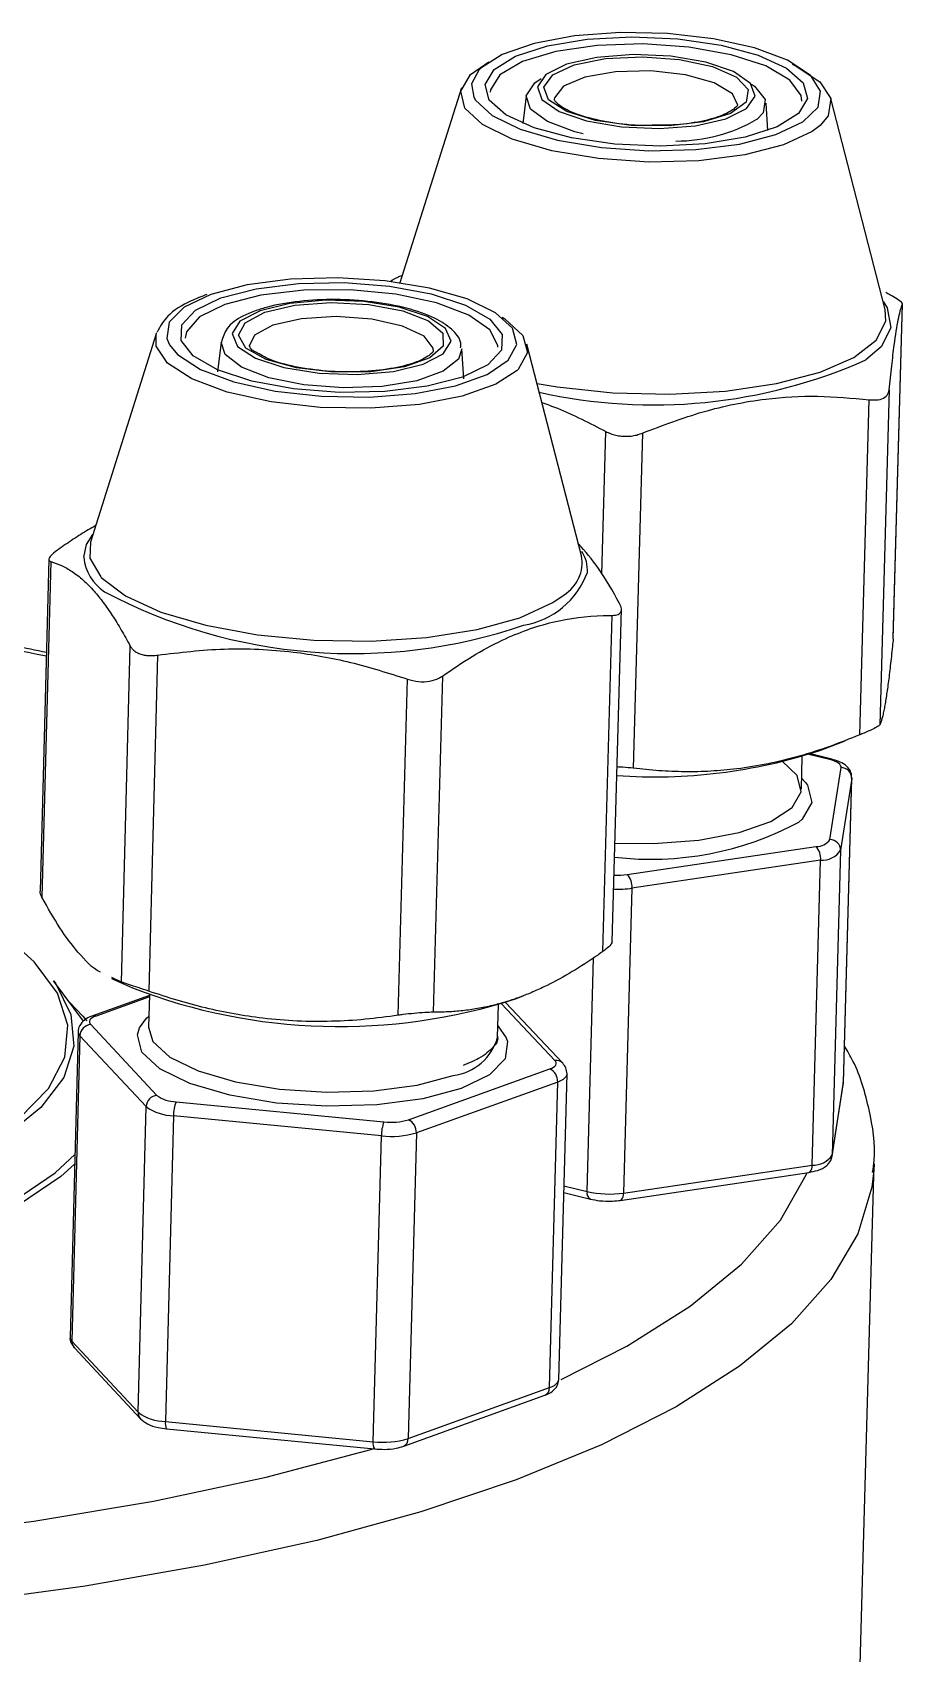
# Model space of a CAD drawing. Header units: millimetres. Extents: x 0 to 279, y 0 to 216.
# Drawn here: x 231.91 to 236.16, y 94.06 to 101.97 of the extents above; entities that cross this region are included whole.
import ezdxf

# ---------------------------------------------------------------- set-up
doc = ezdxf.new("R2010")
doc.units = ezdxf.units.MM

msp = doc.modelspace()

# ---------------------------------------------------------------- linework, layer by layer
at = {"color": 8, "linetype": 'Continuous', "lineweight": 25}
for p, q in [((234.0934, 101.7835), (234.0587, 101.7173)), ((234.0587, 101.7173), (234.0697, 101.6524)), ((234.6948, 99.3254), (234.7138, 100.0209)), ((235.8063, 98.4198), (235.7047, 98.445)), ((234.622, 96.3122), (234.6531, 97.4511)), ((232.4849, 97.2613), (232.2245, 97.1681)), ((234.4656, 96.9513), (234.205, 97.2283)), ((235.8734, 96.836), (235.874, 96.8419)), ((235.874, 96.8419), (235.8742, 96.8446)), ((234.5095, 96.3403), (234.622, 96.3122))]:
    msp.add_line(p, q, dxfattribs=at)
at = {"color": 7, "linetype": 'Continuous', "lineweight": 25}
for p, q in [((234.0096, 101.6978), (233.7079, 100.7468)), ((234.1509, 101.6881), (234.1498, 101.6764)), ((234.3244, 101.657), (234.3083, 101.5238)), ((234.463, 101.6493), (234.4624, 101.6425)), ((235.505, 101.4897), (235.4962, 101.6236)), ((236.0786, 100.6164), (235.8129, 101.6464)), ((236.1173, 99.0094), (236.1627, 100.6425)), ((236.1176, 99.0136), (236.1629, 100.6438)), ((236.0815, 100.5591), (236.0786, 100.6164)), ((232.519, 100.4974), (232.1972, 99.4811)), ((232.519, 100.4974), (232.5212, 100.5035)), ((232.8349, 100.4565), (232.8175, 100.3118)), ((233.8717, 100.4167), (233.8716, 100.4208)), ((234.0204, 100.278), (234.0107, 100.4235)), ((234.5956, 99.4136), (234.3285, 100.4467)), ((235.9542, 98.5405), (235.9996, 100.1756)), ((236.0972, 100.2241), (236.0518, 98.5891)), ((234.8927, 100.0131), (234.8481, 98.3773)), ((231.9946, 99.3972), (231.9521, 97.7774)), ((232.0038, 99.3864), (231.9608, 97.748)), ((234.7456, 97.5322), (234.7898, 99.1531)), ((234.6998, 97.4835), (234.7445, 99.1231)), ((232.3482, 97.3338), (232.3915, 98.9739)), ((232.5254, 98.9297), (232.4821, 97.2894)), ((233.9156, 98.8273), (233.8714, 97.1865)), ((233.7007, 97.1716), (233.7448, 98.8124)), ((235.7587, 98.4643), (235.8827, 98.512)), ((235.6685, 98.2753), (235.6729, 98.4348)), ((235.8178, 98.4215), (235.7125, 98.4476)), ((235.8082, 98.0295), (235.863, 98.3803)), ((235.67, 98.3298), (235.6895, 98.3078)), ((235.9152, 98.3278), (235.8604, 97.977)), ((235.874, 96.8419), (235.9152, 98.3278)), ((235.8742, 96.8446), (235.9154, 98.3304)), ((235.9154, 98.3304), (235.9152, 98.3278)), ((234.8184, 97.8593), (235.7398, 97.9954)), ((235.8604, 97.977), (235.8192, 96.4898)), ((235.7628, 97.9283), (234.8413, 97.7921)), ((235.7216, 96.4409), (235.7628, 97.9283)), ((234.8413, 97.7921), (234.8007, 96.3042)), ((232.1628, 97.1428), (232.0177, 97.3407)), ((232.2999, 97.3519), (232.4034, 97.3053)), ((232.3482, 97.3338), (232.3017, 97.3559)), ((232.485, 97.2685), (232.2048, 97.1682)), ((232.4851, 97.2719), (232.4809, 97.1132)), ((234.2732, 97.2522), (234.31, 97.2663)), ((234.1855, 97.0648), (234.1898, 97.2235)), ((234.5035, 96.9376), (234.2241, 97.2346)), ((232.1373, 97.0918), (232.0981, 95.6013)), ((232.1987, 97.1266), (232.5217, 96.7809)), ((234.187, 97.1198), (234.228, 97.0621)), ((232.1462, 97.0719), (232.107, 95.5813)), ((232.4692, 96.7261), (232.1462, 97.0719)), ((233.7498, 96.662), (234.44, 96.9097)), ((234.4789, 96.8461), (233.7887, 96.5983)), ((234.4383, 95.3545), (234.4789, 96.8461)), ((234.4838, 95.3939), (234.5244, 96.8853)), ((235.8192, 96.4898), (235.874, 96.8419)), ((235.8734, 96.836), (235.8729, 96.8446)), ((235.8186, 96.4839), (235.8734, 96.836)), ((232.4297, 95.2342), (232.4692, 96.7261)), ((232.603, 96.6817), (232.5634, 95.1895)), ((233.6181, 96.5833), (232.603, 96.6817)), ((232.6153, 96.7498), (233.6304, 96.6515)), ((233.578, 95.0908), (233.6181, 96.5833)), ((233.7887, 96.5983), (233.7485, 95.1058)), ((232.0257, 96.4032), (232.1215, 96.4918)), ((235.8186, 96.4839), (235.8192, 96.4898)), ((235.9183, 92.6401), (236.0241, 96.4473)), ((236.0241, 96.4473), (236.0225, 96.4139)), ((234.7844, 96.2684), (235.7053, 96.4051)), ((234.8007, 96.3042), (235.7216, 96.4409)), ((234.5087, 96.3074), (234.6384, 96.275)), ((232.107, 95.5813), (232.4297, 95.2342)), ((232.1187, 95.5494), (232.4414, 95.2023)), ((233.7485, 95.1058), (234.4383, 95.3545)), ((233.7268, 95.0688), (234.4166, 95.3175)), ((232.5634, 95.1895), (233.578, 95.0908)), ((232.5693, 95.1541), (233.5838, 95.0553))]:
    msp.add_line(p, q, dxfattribs=at)
at = {"color": 7, "linetype": 'Continuous', "lineweight": 25, "flags": 128}
for points in [[(235.7125, 101.7596), (235.7118, 101.7603), (235.6017, 101.8323), (235.4405, 101.893), (235.2402, 101.9379), (235.0155, 101.9637), (234.7831, 101.9685), (234.5603, 101.9519), (234.3634, 101.9151), (234.2071, 101.8609), (234.1029, 101.7933), (234.0934, 101.7835)], [(234.1248, 101.7144), (234.1688, 101.7876), (234.2729, 101.852), (234.4287, 101.9025), (234.6235, 101.935), (234.8416, 101.9469), (235.0653, 101.9371), (235.2766, 101.9065), (235.4584, 101.8576), (235.5959, 101.7943), (235.6781, 101.7217), (235.6981, 101.6458), (235.6544, 101.5725), (235.5505, 101.5079), (235.3947, 101.4573), (235.1996, 101.4248), (234.9812, 101.4129), (234.7571, 101.4227), (234.5456, 101.4533), (234.3637, 101.5023), (234.2263, 101.5658), (234.1445, 101.6384), (234.1248, 101.7144)], [(235.6717, 101.6331), (235.6682, 101.6603), (235.613, 101.736), (235.4954, 101.8046), (235.326, 101.8598), (235.1197, 101.8968), (234.8949, 101.9123), (234.6715, 101.905), (234.4694, 101.8755), (234.3063, 101.8264), (234.1969, 101.762), (234.1509, 101.6881)], [(234.0059, 101.6823), (234.0528, 101.763), (234.1423, 101.8243)], [(234.3795, 101.7033), (234.4016, 101.6407), (234.4853, 101.5827), (234.6203, 101.5366), (234.7906, 101.5077), (234.9754, 101.4996), (235.1525, 101.5133), (235.3005, 101.5472), (235.4015, 101.597), (235.4433, 101.6569), (235.421, 101.7195), (235.3372, 101.7774), (235.2021, 101.8235), (235.032, 101.8523), (234.8474, 101.8603), (234.6704, 101.8467), (234.5225, 101.8129), (234.4215, 101.7631), (234.3795, 101.7033)], [(234.4108, 101.7019), (234.4545, 101.7613), (234.5598, 101.8097), (234.7126, 101.8406), (234.8922, 101.8498), (235.0743, 101.8361), (235.2345, 101.8014), (235.3512, 101.7502), (235.4084, 101.6896), (235.3985, 101.6276), (235.3229, 101.5728), (235.1915, 101.5324), (235.0224, 101.5119), (234.8381, 101.5142), (234.6639, 101.5389), (234.523, 101.5827), (234.4347, 101.6396), (234.4108, 101.7019)], [(235.6241, 101.8131), (235.6426, 101.8043), (235.7593, 101.7279), (235.8132, 101.6452), (235.8001, 101.5622), (235.7602, 101.5149)], [(234.3248, 101.6597), (234.3669, 101.7223), (234.3977, 101.7433)], [(235.4247, 101.7159), (235.4399, 101.7055), (235.4927, 101.6414), (235.4824, 101.5766), (235.4515, 101.5443)], [(234.0697, 101.6524), (234.0776, 101.6385), (234.1585, 101.5627), (234.2952, 101.4956), (234.4777, 101.4422), (234.6925, 101.4064), (234.9235, 101.3909), (235.1537, 101.3969), (235.3658, 101.4239), (235.5442, 101.4699), (235.6755, 101.5315), (235.7499, 101.6037)], [(232.5839, 100.4431), (232.6227, 100.3964), (232.7346, 100.324), (232.8976, 100.2632), (233.0997, 100.2185), (233.3259, 100.1932), (233.5595, 100.1891), (233.7829, 100.2066), (233.9797, 100.2444), (234.1352, 100.2996), (234.2378, 100.3682), (234.28, 100.445), (234.2588, 100.5244), (234.1756, 100.6005), (234.0367, 100.6675), (233.8525, 100.7207), (233.6366, 100.7559), (233.4049, 100.7707), (233.1747, 100.764), (232.9628, 100.7362), (232.7852, 100.6894), (232.7852, 100.6894)], [(232.8347, 100.6731), (233.0069, 100.7179), (233.2128, 100.7434), (233.4358, 100.7475), (233.6578, 100.73), (233.861, 100.6922), (234.0288, 100.6372), (234.1477, 100.5695), (234.208, 100.4944), (234.2047, 100.4182), (234.1382, 100.3469), (234.0138, 100.2863), (233.8415, 100.2414), (233.6353, 100.2159), (233.4119, 100.2117), (233.1896, 100.2293), (232.9862, 100.2672), (232.8184, 100.3223), (232.6997, 100.3901), (232.6398, 100.4652), (232.6433, 100.5415), (232.7101, 100.6127), (232.8347, 100.6731)], [(232.8541, 100.6413), (232.7294, 100.5799), (232.6663, 100.5073), (232.6597, 100.4758)], [(234.1868, 100.433), (234.1867, 100.4405), (234.1483, 100.5175), (234.0456, 100.589), (233.8876, 100.6485), (233.6885, 100.6908), (233.4658, 100.7121), (233.2394, 100.7105), (233.0293, 100.6862), (232.8541, 100.6413)], [(233.0254, 100.6105), (232.9276, 100.5595), (232.8896, 100.4988), (232.9161, 100.4358), (233.0038, 100.3781), (233.1423, 100.3326), (233.3147, 100.3049), (233.5004, 100.2983), (233.6768, 100.3136), (233.8227, 100.349), (233.9204, 100.4001), (233.9582, 100.4609), (233.9315, 100.5239), (233.8437, 100.5815), (233.7052, 100.6269), (233.5329, 100.6546), (233.3474, 100.6611), (233.1712, 100.6459), (233.0254, 100.6105)], [(233.0488, 100.6029), (233.1952, 100.6375), (233.3724, 100.6508), (233.5566, 100.6411), (233.7229, 100.6096), (233.8488, 100.5605), (233.9174, 100.5006), (233.9194, 100.4378), (233.8544, 100.3807), (233.7312, 100.3369), (233.5665, 100.3125), (233.3825, 100.3107), (233.2041, 100.3317), (233.0554, 100.3727), (232.9566, 100.4282), (232.9209, 100.4907), (232.9531, 100.5516), (233.0488, 100.6029)], [(236.0689, 100.6536), (236.0876, 100.6243), (236.1056, 100.5275)], [(234.207, 100.5787), (234.2202, 100.5704), (234.3085, 100.4898), (234.3311, 100.4056), (234.2863, 100.324), (234.2803, 100.3182)], [(232.1644, 99.4073), (232.178, 99.4694), (232.2089, 99.5182)], [(232.1972, 99.4811), (232.1946, 99.4031), (232.2478, 99.3111)], [(235.6673, 98.2626), (235.6481, 98.3418), (235.5754, 98.4125)], [(235.863, 98.3803), (235.8628, 98.3858), (235.8605, 98.3914), (235.856, 98.3969), (235.8496, 98.4022), (235.8412, 98.4073), (235.8311, 98.4119), (235.8194, 98.4161), (235.8063, 98.4198)], [(234.7587, 98.0121), (234.9467, 98.0098), (235.1687, 98.0266), (235.3647, 98.0636), (235.5202, 98.1181), (235.6236, 98.1862), (235.6673, 98.2626)], [(226.8879, 96.3508), (227.2628, 96.2523), (227.6712, 96.1724), (228.1048, 96.1125), (228.5547, 96.074), (229.0115, 96.0576), (229.4661, 96.0637), (229.9089, 96.0922), (230.3309, 96.1425), (230.7234, 96.2134), (231.0785, 96.3037), (231.3888, 96.4113), (231.6479, 96.5341), (231.8508, 96.6695), (231.9933, 96.8148), (232.0725, 96.967), (232.0869, 97.1229), (232.0364, 97.2794), (231.922, 97.4333), (231.8082, 97.5354)], [(232.0177, 97.3407), (232.0262, 97.3289), (232.1022, 97.1751), (232.1158, 97.0206), (232.0667, 96.8684), (231.9557, 96.7214), (231.7849, 96.5825), (231.5575, 96.4545), (231.2781, 96.3399), (230.952, 96.2408), (230.5855, 96.1594), (230.1859, 96.0972), (229.7609, 96.0554), (229.3189, 96.0348), (228.8686, 96.036), (228.4189, 96.0587), (227.9785, 96.1027), (227.5562, 96.167), (227.1602, 96.2503)], [(225.6217, 97.3038), (225.6136, 97.2938), (225.5262, 97.1401), (225.5013, 96.9823), (225.5395, 96.8232), (225.6402, 96.6658), (225.8015, 96.513), (226.0206, 96.3678), (226.2934, 96.2328), (226.6149, 96.1105), (226.9791, 96.0034), (227.3791, 95.9133), (227.8076, 95.8421), (228.2565, 95.791), (228.7173, 95.7611), (229.1813, 95.7529), (229.6399, 95.7666), (230.0844, 95.8018), (230.5065, 95.858), (230.8981, 95.9341), (231.2521, 96.0286), (231.5617, 96.1397), (231.8212, 96.2654), (232.0257, 96.4032)], [(232.0945, 97.236), (232.1605, 97.1672), (232.1798, 97.144)], [(232.2245, 97.1681), (232.2143, 97.1639), (232.206, 97.1593), (232.1995, 97.1543), (232.1951, 97.149), (232.1928, 97.1434), (232.1926, 97.1378), (232.1946, 97.1322), (232.1987, 97.1266)], [(232.4375, 97.1112), (232.4718, 97.1582), (232.4824, 97.1683)], [(234.44, 96.9097), (234.4502, 96.9139), (234.4585, 96.9186), (234.4649, 96.9236), (234.4693, 96.9289), (234.4716, 96.9344), (234.4717, 96.9401), (234.4697, 96.9457), (234.4656, 96.9513)], [(232.1203, 96.4446), (232.0525, 96.3845), (231.8461, 96.2455), (231.5844, 96.1187), (231.2722, 96.0066), (230.9152, 95.9113), (230.5201, 95.8345), (230.0944, 95.7779), (229.6461, 95.7423), (229.1835, 95.7285), (228.7154, 95.7368), (228.2507, 95.767), (227.7979, 95.8185), (227.3657, 95.8903), (226.9622, 95.9812)]]:
    msp.add_lwpolyline(points, dxfattribs=at)
at = {"color": 8, "linetype": 'Continuous', "lineweight": 25, "flags": 128}
for points in [[(235.3576, 101.6171), (235.3321, 101.6694), (235.243, 101.7224), (235.1033, 101.7613), (234.9342, 101.7802), (234.7613, 101.7762), (234.6111, 101.75), (234.5064, 101.7054), (234.463, 101.6493)], [(235.7499, 101.6037), (235.7501, 101.6041), (235.7625, 101.6823), (235.7125, 101.7596)], [(235.7602, 101.5149), (235.7209, 101.4852), (235.5816, 101.4199), (235.3924, 101.371), (235.1674, 101.3424), (234.9232, 101.336), (234.6782, 101.3525), (234.4504, 101.3904), (234.2567, 101.4471), (234.1117, 101.5183), (234.026, 101.5987), (234.0059, 101.6823)], [(234.6034, 101.473), (234.5633, 101.4831), (234.4286, 101.5333), (234.3461, 101.5944), (234.3248, 101.6597)], [(232.7852, 100.6894), (232.6548, 100.627), (232.5814, 100.5537), (232.5704, 100.4749), (232.5839, 100.4431)], [(233.8716, 100.4208), (233.871, 100.4268), (233.8271, 100.4855), (233.7217, 100.5356), (233.5707, 100.5695), (233.3973, 100.5822), (233.2276, 100.5715), (233.0877, 100.5393)], [(234.3782, 100.2544), (234.4756, 100.2383), (234.7475, 100.2099), (235.0266, 100.2032), (235.298, 100.2185), (235.5469, 100.255), (235.7598, 100.3108), (235.9253, 100.3828), (236.0345, 100.467), (236.0815, 100.5591)], [(234.2803, 100.3182), (234.1774, 100.2513), (234.0125, 100.1926), (233.8037, 100.1526), (233.5667, 100.134), (233.319, 100.1383), (233.079, 100.1652), (232.8646, 100.2127), (232.6917, 100.2772), (232.5731, 100.3539), (232.5176, 100.4372), (232.519, 100.4974)], [(233.0877, 100.5393), (232.9986, 100.4903), (232.9734, 100.4405)], [(236.1056, 100.5275), (236.0577, 100.4335), (235.9833, 100.3704)], [(234.0107, 100.4235), (233.9951, 100.3734), (233.92, 100.3147), (233.791, 100.2689), (233.6221, 100.2409), (233.4314, 100.2339), (233.2399, 100.2485), (233.0682, 100.2832), (232.9349, 100.3343), (232.8546, 100.3961), (232.8349, 100.4565)], [(232.2478, 99.3111), (232.2503, 99.3084), (232.3678, 99.219), (232.5408, 99.1397), (232.76, 99.0749), (233.0136, 99.028), (233.2878, 99.0017), (233.5678, 98.9972), (233.8385, 99.015), (234.0852, 99.0539), (234.2946, 99.112)], [(234.2946, 99.112), (234.4555, 99.1859), (234.5109, 99.2244)], [(235.6895, 98.3078), (235.699, 98.2943), (235.7195, 98.2101)], [(235.7195, 98.2101), (235.6731, 98.1288), (235.6567, 98.1141)], [(234.008, 96.8148), (233.82, 96.7646), (233.5957, 96.7348), (233.3518, 96.7276), (233.1064, 96.7435), (232.8778, 96.7813), (232.683, 96.8383), (232.5364, 96.9101), (232.4488, 96.9914), (232.4268, 97.0762), (232.4375, 97.1112)], [(232.4809, 97.1132), (232.5026, 97.0445), (232.585, 96.968), (232.7229, 96.9005), (232.9062, 96.847), (233.1212, 96.8114), (233.352, 96.7965), (233.5814, 96.8032), (233.7923, 96.8313), (233.9691, 96.8784)], [(234.228, 97.0621), (234.2342, 97.0442), (234.2231, 96.96), (234.1457, 96.8815), (234.008, 96.8148)], [(234.5244, 96.8854), (234.5239, 96.8814), (234.5207, 96.8735), (234.5144, 96.8659), (234.5052, 96.8587), (234.4933, 96.8521), (234.4789, 96.8461)], [(236.0225, 96.4139), (236.013, 96.3327), (235.9439, 96.1054), (235.8124, 95.8827), (235.6197, 95.6665), (235.3673, 95.4588), (235.0573, 95.2615), (234.6925, 95.0762), (234.276, 94.9048), (233.8113, 94.7487), (233.3028, 94.6093), (232.7547, 94.488), (232.172, 94.3858), (231.5599, 94.3036), (230.9238, 94.2423), (230.2695, 94.2023), (229.6029, 94.1841), (228.9298, 94.1877), (228.2564, 94.2133), (227.5887, 94.2604), (226.9327, 94.3288)], [(234.4955, 95.3939), (234.8166, 95.5566), (235.1259, 95.7519), (235.3765, 95.9577), (235.566, 96.1722), (235.6928, 96.3934), (235.6972, 96.4039)], [(235.7053, 96.4051), (235.7097, 96.4068), (235.7135, 96.4104), (235.7168, 96.4159), (235.7192, 96.423), (235.7209, 96.4314), (235.7216, 96.4409)], [(234.7844, 96.2684), (234.7887, 96.2701), (234.7926, 96.2738), (234.7958, 96.2792), (234.7983, 96.2863), (234.7999, 96.2948), (234.8007, 96.3042)], [(234.4383, 95.3545), (234.4528, 95.3605), (234.4647, 95.3672), (234.4738, 95.3744), (234.4801, 95.382), (234.4833, 95.39), (234.4838, 95.3939)], [(226.717, 94.7067), (227.3604, 94.6294), (228.0184, 94.5736), (228.6848, 94.5397), (229.3533, 94.528), (230.0173, 94.5388), (230.6708, 94.5718), (231.3073, 94.6267), (231.9208, 94.7031), (232.5056, 94.8002), (233.056, 94.917), (233.5669, 95.0525), (233.5782, 95.0558)]]:
    msp.add_lwpolyline(points, dxfattribs=at)
at = {"color": 8, "linetype": 'Continuous', "lineweight": 25}
for centre, radius, start, end in [((235.0567, 102.2272), 0.7887, 269.92821, 300.03079), ((232.3938, 99.4305), 0.2305, 185.78212, 236.15122), ((234.2462, 99.4725), 0.4028, 279.4784, 339.66335), ((228.7379, 82.2867), 16.9513, 78.96616, 83.88257), ((235.8142, 98.4058), 0.016, 77.04533, 119.48513), ((234.7738, 98.27), 0.4826, 267.47537, 278.04534), ((234.771, 98.1962), 0.3402, 267.20556, 278.01303), ((232.2145, 97.1402), 0.0296, 70.25938, 108.91974), ((232.1651, 97.0923), 0.0278, 181.20085, 227.26291), ((233.9385, 97.1328), 0.2562, 276.8747, 344.60029), ((234.4706, 96.9058), 0.0457, 43.9424, 96.30629), ((234.6557, 96.3048), 0.0344, 167.696, 239.86205), ((232.126, 95.6017), 0.0279, 180.89737, 227.11), ((232.1515, 95.5795), 0.0445, 177.7481, 222.46902), ((234.4007, 95.3517), 0.0377, 294.8775, 4.25421), ((232.4743, 95.2324), 0.0446, 177.73816, 222.57856), ((232.6121, 95.1794), 0.0497, 168.23574, 210.66109), ((233.7109, 95.103), 0.0377, 294.83283, 4.28878), ((233.6268, 95.0806), 0.0499, 168.24979, 210.48346)]:
    msp.add_arc(centre, radius, start, end, dxfattribs=at)
at = {"color": 7, "linetype": 'Continuous', "lineweight": 25}
for centre, radius, start, end in [((234.9474, 102.7019), 2.5513, 257.35758, 293.95595), ((234.4122, 99.3823), 0.1861, 302.02507, 9.70341), ((234.4587, 99.3438), 0.1656, 356.08557, 33.46168), ((233.4786, 101.5255), 2.5884, 242.04957, 288.79619), ((234.9531, 100.9149), 2.5796, 265.87734, 288.19686), ((235.8622, 98.3273), 0.053, 0.51926, 89.13785), ((234.9344, 99.4664), 1.5331, 263.34755, 298.10939), ((235.744, 98.0727), 0.0773, 266.93868, 326.11546), ((235.8074, 97.9765), 0.053, 0.52461, 89.13722), ((235.6758, 97.9361), 0.0873, 354.89191, 42.8395), ((235.7687, 98.0386), 0.1104, 266.93833, 326.12639), ((234.7542, 97.7999), 0.0875, 354.9138, 42.76982), ((233.4133, 99.9202), 2.8032, 248.88379, 287.86435), ((232.2042, 97.0688), 0.0581, 95.46183, 176.99428), ((234.4129, 96.8495), 0.0661, 357.07509, 65.72186), ((232.5272, 96.7231), 0.0581, 95.46705, 176.98403), ((232.6175, 96.9129), 0.1631, 234.012, 269.2453), ((232.606, 96.9145), 0.2329, 234.00452, 269.24522), ((232.7829, 96.6842), 0.1799, 158.61393, 180.80964), ((233.799, 96.5858), 0.181, 158.70447, 180.77567), ((233.6649, 96.9442), 0.2947, 263.2759, 286.74578), ((233.7226, 96.6016), 0.0662, 357.08727, 65.6859), ((233.6674, 97.0014), 0.421, 263.27437, 286.74912), ((235.7274, 96.551), 0.1103, 266.9778, 326.28417), ((234.7325, 96.7836), 0.4843, 256.81201, 278.09404), ((232.5666, 95.4216), 0.2321, 233.86603, 269.22625), ((233.6273, 95.5068), 0.419, 263.24387, 286.81963)]:
    msp.add_arc(centre, radius, start, end, dxfattribs=at)
for points, knots in [([(234.9402, 101.5151), (234.9258, 101.5146), (234.8579, 101.5124), (234.7344, 101.527), (234.5956, 101.5576), (234.4969, 101.5998), (234.4601, 101.6393), (234.4617, 101.6419), (234.4625, 101.6431)], [0, 0, 0, 0, 0.054663, 0.257623, 0.459558, 0.657277, 0.846179, 1, 1, 1, 1]), ([(235.3572, 101.6166), (235.3572, 101.6133), (235.3572, 101.6071), (235.2996, 101.5665), (235.1973, 101.5355), (235.0711, 101.5152), (234.9794, 101.5151), (234.9402, 101.5151)], [0, 0, 0, 0, 0.211313, 0.407413, 0.615158, 0.835199, 1, 1, 1, 1]), ([(233.7194, 100.7829), (233.7182, 100.7823), (233.7135, 100.7803), (233.7062, 100.777), (233.6975, 100.7729), (233.6895, 100.769), (233.6826, 100.7655), (233.6767, 100.7623), (233.6718, 100.7595), (233.6679, 100.757), (233.665, 100.7549), (233.6632, 100.7532), (233.6626, 100.7524), (233.6624, 100.752)], [0, 0, 0, 0, 0.03553, 0.133888, 0.232962, 0.334316, 0.436466, 0.532194, 0.628581, 0.727005, 0.826113, 0.912839, 1, 1, 1, 1]), ([(232.7657, 100.6895), (232.7397, 100.6794), (232.6628, 100.6494), (232.572, 100.5932), (232.5379, 100.5328), (232.5227, 100.5058)], [0, 0, 0, 0, 0.219791, 0.65189, 1, 1, 1, 1]), ([(234.0046, 100.429), (234.0053, 100.437), (234.0081, 100.4713), (233.9613, 100.5232), (233.8792, 100.5787), (233.7465, 100.6254), (233.5772, 100.6567), (233.394, 100.6682), (233.2151, 100.6591), (233.086, 100.6366), (233.0241, 100.6166), (233.0059, 100.6107)], [0, 0, 0, 0, 0.032314, 0.138749, 0.257686, 0.398274, 0.535877, 0.671564, 0.806967, 0.943048, 1, 1, 1, 1]), ([(236.1627, 100.6425), (236.162, 100.645), (236.1606, 100.65), (236.1374, 100.6668), (236.1084, 100.6841), (236.0879, 100.6952), (236.0816, 100.6986)], [0, 0, 0, 0, 0.293122, 0.586708, 0.872149, 1, 1, 1, 1]), ([(236.0972, 100.2241), (236.1015, 100.264), (236.1099, 100.344), (236.125, 100.4674), (236.1421, 100.577), (236.1551, 100.6253), (236.1617, 100.6402), (236.1627, 100.6425)], [0, 0, 0, 0, 0.175621, 0.35239, 0.645527, 0.94658, 1, 1, 1, 1]), ([(233.0059, 100.6107), (232.985, 100.6023), (232.9266, 100.5789), (232.86, 100.5337), (232.8437, 100.4799), (232.8367, 100.4565)], [0, 0, 0, 0, 0.239589, 0.669964, 1, 1, 1, 1]), ([(233.0128, 100.4038), (233.0092, 100.4055), (232.978, 100.4205), (232.9734, 100.4386), (232.9743, 100.4412), (232.9746, 100.4419)], [0, 0, 0, 0, 0.084108, 0.726752, 1, 1, 1, 1]), ([(233.8703, 100.4189), (233.8709, 100.4179), (233.8733, 100.4135), (233.8645, 100.3994), (233.7966, 100.3584), (233.6817, 100.328), (233.5348, 100.3107), (233.3705, 100.3114), (233.2129, 100.3306), (233.0822, 100.3643), (233.0346, 100.3913), (233.0128, 100.4038)], [0, 0, 0, 0, 0.031682, 0.144107, 0.264029, 0.382919, 0.50784, 0.635577, 0.764015, 0.891366, 1, 1, 1, 1]), ([(234.4018, 100.1629), (234.427, 100.1536), (234.4922, 100.1294), (234.5964, 100.082), (234.6746, 100.0413), (234.7138, 100.0209)], [0, 0, 0, 0, 0.23859, 0.618774, 1, 1, 1, 1]), ([(234.8927, 100.0131), (234.9911, 100.0505), (235.1896, 100.1261), (235.478, 100.1835), (235.7501, 100.1992), (235.9161, 100.1835), (235.9996, 100.1756)], [0, 0, 0, 0, 0.268062, 0.540933, 0.768865, 1, 1, 1, 1]), ([(235.9996, 100.1756), (236.015, 100.1748), (236.0457, 100.1732), (236.0787, 100.1866), (236.094, 100.2055), (236.0965, 100.2197), (236.0972, 100.2241)], [0, 0, 0, 0, 0.293122, 0.586708, 0.872149, 1, 1, 1, 1]), ([(234.7138, 100.0209), (234.7214, 100.0172), (234.7368, 100.0097), (234.7627, 100.0022), (234.7901, 99.9977), (234.8177, 99.9968), (234.845, 99.9993), (234.8702, 100.0047), (234.8856, 100.0104), (234.8927, 100.0131)], [0, 0, 0, 0, 0.144611, 0.293223, 0.437895, 0.587008, 0.727792, 0.872544, 1, 1, 1, 1]), ([(232.2226, 99.5614), (232.2106, 99.5547), (232.1741, 99.5342), (232.1134, 99.4956), (232.0649, 99.462), (232.0406, 99.4453)], [0, 0, 0, 0, 0.195772, 0.597588, 1, 1, 1, 1]), ([(234.781, 99.1821), (234.7471, 99.2424), (234.6817, 99.359), (234.6134, 99.4354), (234.5805, 99.4723)], [0, 0, 0, 0, 0.517341, 1, 1, 1, 1]), ([(232.0406, 99.4453), (232.0296, 99.4369), (232.0074, 99.4201), (231.9931, 99.4006), (231.9944, 99.3901), (232.0016, 99.3872), (232.0038, 99.3864)], [0, 0, 0, 0, 0.293122, 0.586708, 0.872149, 1, 1, 1, 1]), ([(232.0038, 99.3864), (232.0211, 99.3806), (232.0558, 99.3689), (232.1086, 99.339), (232.162, 99.2978), (232.2127, 99.2463), (232.2601, 99.1876), (232.3043, 99.124), (232.3482, 99.053), (232.377, 99.0003), (232.3915, 98.9739)], [0, 0, 0, 0, 0.133791, 0.268048, 0.404118, 0.540981, 0.654717, 0.768908, 0.884296, 1, 1, 1, 1]), ([(231.9827, 98.9422), (231.9305, 98.9529), (231.6928, 99.002), (231.2449, 99.071), (230.7899, 99.1344), (230.5257, 99.1591), (230.4665, 99.1646)], [0, 0, 0, 0, 0.109516, 0.498886, 0.887795, 1, 1, 1, 1]), ([(234.7445, 99.1231), (234.7554, 99.1241), (234.777, 99.1262), (234.7911, 99.1432), (234.79, 99.1635), (234.7831, 99.1777), (234.781, 99.1821)], [0, 0, 0, 0, 0.293122, 0.586708, 0.872149, 1, 1, 1, 1]), ([(233.9156, 98.8273), (233.9639, 98.8602), (234.0607, 98.9262), (234.2407, 99.0231), (234.4571, 99.1007), (234.6351, 99.1224), (234.7302, 99.123), (234.7445, 99.1231)], [0, 0, 0, 0, 0.175621, 0.35239, 0.645527, 0.94658, 1, 1, 1, 1]), ([(236.1173, 99.0094), (236.116, 98.997), (236.1112, 98.9507), (236.103, 98.8758), (236.0944, 98.8055), (236.0876, 98.7558), (236.0826, 98.7218), (236.0777, 98.6916), (236.0726, 98.6637), (236.0673, 98.6389), (236.062, 98.6178), (236.0568, 98.6009), (236.0535, 98.5931), (236.0518, 98.5891)], [0, 0, 0, 0, 0.053387, 0.199802, 0.346927, 0.421786, 0.496781, 0.572193, 0.647747, 0.735395, 0.823228, 0.911549, 1, 1, 1, 1]), ([(232.3915, 98.9739), (232.3946, 98.969), (232.4009, 98.9591), (232.4152, 98.947), (232.4332, 98.9373), (232.4541, 98.9307), (232.4775, 98.9273), (232.5013, 98.9269), (232.5177, 98.9288), (232.5254, 98.9297)], [0, 0, 0, 0, 0.144611, 0.293223, 0.437895, 0.587008, 0.727792, 0.872544, 1, 1, 1, 1]), ([(232.5254, 98.9297), (232.6336, 98.9426), (232.852, 98.9684), (233.1696, 98.9531), (233.4696, 98.8998), (233.6527, 98.8417), (233.7448, 98.8124)], [0, 0, 0, 0, 0.268062, 0.540933, 0.768865, 1, 1, 1, 1]), ([(233.7448, 98.8124), (233.7629, 98.8076), (233.7991, 98.7978), (233.8536, 98.8003), (233.8923, 98.8123), (233.9101, 98.8238), (233.9156, 98.8273)], [0, 0, 0, 0, 0.293122, 0.586708, 0.872149, 1, 1, 1, 1]), ([(236.0518, 98.5891), (236.0494, 98.5867), (236.0445, 98.5819), (236.0161, 98.5673), (235.9834, 98.5526), (235.9611, 98.5434), (235.9542, 98.5405)], [0, 0, 0, 0, 0.293122, 0.586708, 0.872149, 1, 1, 1, 1]), ([(235.9542, 98.5405), (235.9054, 98.5211), (235.8075, 98.4822), (235.6579, 98.4348), (235.5062, 98.3974), (235.3618, 98.3737), (235.226, 98.3617), (235.0993, 98.3591), (234.973, 98.3639), (234.8897, 98.3728), (234.8481, 98.3773)], [0, 0, 0, 0, 0.133791, 0.268048, 0.404118, 0.540981, 0.654717, 0.768908, 0.884296, 1, 1, 1, 1]), ([(235.9141, 98.3305), (235.9142, 98.3374), (235.9144, 98.3536), (235.9015, 98.3763), (235.8801, 98.3968), (235.8526, 98.4115), (235.8285, 98.4184), (235.8178, 98.4215)], [0, 0, 0, 0, 0.136876, 0.3196, 0.512964, 0.782557, 1, 1, 1, 1]), ([(234.8481, 98.3773), (234.8313, 98.3792), (234.8062, 98.382), (234.7782, 98.3833), (234.7688, 98.3837)], [0, 0, 0, 0, 0.665452, 1, 1, 1, 1]), ([(231.9608, 97.748), (231.9553, 97.7586), (231.9494, 97.7698), (231.9525, 97.7769), (231.9526, 97.7774)], [0, 0, 0, 0, 0.938478, 1, 1, 1, 1]), ([(232.245, 97.3828), (232.2445, 97.3831), (232.2084, 97.4001), (232.1418, 97.4695), (232.0471, 97.593), (231.9897, 97.6961), (231.9608, 97.748)], [0, 0, 0, 0, 0.005157, 0.37604, 0.685844, 1, 1, 1, 1]), ([(234.6998, 97.4835), (234.6852, 97.4732), (234.6306, 97.4349), (234.5348, 97.374), (234.4322, 97.3189), (234.3492, 97.2815), (234.2862, 97.2568), (234.2231, 97.236), (234.1567, 97.218), (234.0872, 97.2037), (234.0148, 97.1935), (233.9427, 97.1875), (233.8952, 97.1868), (233.8714, 97.1865)], [0, 0, 0, 0, 0.053387, 0.199802, 0.346927, 0.421786, 0.496781, 0.572193, 0.647747, 0.735395, 0.823228, 0.911549, 1, 1, 1, 1]), ([(234.7449, 97.5322), (234.7436, 97.5274), (234.7409, 97.5175), (234.721, 97.4991), (234.7048, 97.4872), (234.6998, 97.4835)], [0, 0, 0, 0, 0.396331, 0.8132557, 1, 1, 1, 1]), ([(232.4821, 97.2894), (232.4647, 97.2953), (232.4298, 97.3072), (232.3859, 97.3218), (232.36, 97.3302), (232.351, 97.333), (232.3482, 97.3338)], [0, 0, 0, 0, 0.293122, 0.586708, 0.872149, 1, 1, 1, 1]), ([(233.7007, 97.1716), (233.6469, 97.1645), (233.5391, 97.1502), (233.3743, 97.1405), (233.2072, 97.1415), (233.048, 97.1545), (232.8985, 97.1771), (232.7588, 97.2068), (232.6197, 97.244), (232.528, 97.2743), (232.4821, 97.2894)], [0, 0, 0, 0, 0.1337907, 0.2680476, 0.4041181, 0.5409812, 0.6547168, 0.7689082, 0.8842959, 1, 1, 1, 1]), ([(232.2048, 97.1682), (232.1917, 97.1626), (232.1676, 97.1524), (232.145, 97.125), (232.1354, 97.1017), (232.1374, 97.0917), (232.1375, 97.0914)], [0, 0, 0, 0, 0.399606, 0.731374, 0.992565, 1, 1, 1, 1]), ([(233.8714, 97.1865), (233.8582, 97.1862), (233.8318, 97.1857), (233.7789, 97.1813), (233.7338, 97.1763), (233.7085, 97.1727), (233.7007, 97.1716)], [0, 0, 0, 0, 0.293122, 0.586708, 0.872149, 1, 1, 1, 1]), ([(234.1826, 97.0724), (234.1837, 97.0694), (234.1909, 97.0501), (234.1708, 97.0202), (234.1101, 96.9655), (234.0436, 96.9381), (234.0166, 96.927)], [0, 0, 0, 0, 0.0701162, 0.4536313, 0.7786011, 1, 1, 1, 1]), ([(236.0167, 96.405), (236.0197, 96.4246), (236.0351, 96.5258), (236.0031, 96.7108), (235.9525, 96.898), (235.8935, 96.9975), (235.8791, 97.0218)], [0, 0, 0, 0, 0.093989, 0.484274, 0.874119, 1, 1, 1, 1]), ([(234.5243, 96.8857), (234.5232, 96.896), (234.5212, 96.916), (234.5092, 96.9305), (234.5035, 96.9376)], [0, 0, 0, 0, 0.517028, 1, 1, 1, 1]), ([(235.7053, 96.4051), (235.7198, 96.4079), (235.7534, 96.4144), (235.7883, 96.4319), (235.8122, 96.4589), (235.8168, 96.4767), (235.8186, 96.4839)], [0, 0, 0, 0, 0.275159, 0.638874, 0.854624, 1, 1, 1, 1]), ([(234.6384, 96.275), (234.653, 96.272), (234.6869, 96.2651), (234.7394, 96.2633), (234.7719, 96.267), (234.7844, 96.2684)], [0, 0, 0, 0, 0.317908, 0.735807, 1, 1, 1, 1]), ([(232.0982, 95.6018), (232.0981, 95.6017), (232.0956, 95.5918), (232.1025, 95.5709), (232.1135, 95.5563), (232.1187, 95.5494)], [0, 0, 0, 0, 0.001718, 0.526451, 1, 1, 1, 1]), ([(234.4166, 95.3175), (234.4295, 95.3232), (234.4531, 95.3335), (234.4782, 95.3611), (234.482, 95.3836), (234.4837, 95.3934)], [0, 0, 0, 0, 0.40501, 0.738923, 1, 1, 1, 1]), ([(232.4414, 95.2023), (232.4525, 95.1933), (232.4761, 95.1741), (232.5209, 95.1606), (232.5551, 95.156), (232.5693, 95.1541)], [0, 0, 0, 0, 0.342322, 0.726748, 1, 1, 1, 1]), ([(233.5838, 95.0553), (233.5997, 95.0543), (233.6361, 95.0521), (233.6866, 95.0568), (233.7149, 95.0652), (233.7268, 95.0688)], [0, 0, 0, 0, 0.3111685, 0.7127773, 1, 1, 1, 1])]:
    msp.add_open_spline(points, degree=3, knots=knots, dxfattribs=at)

doc.saveas('drawing.dxf')
